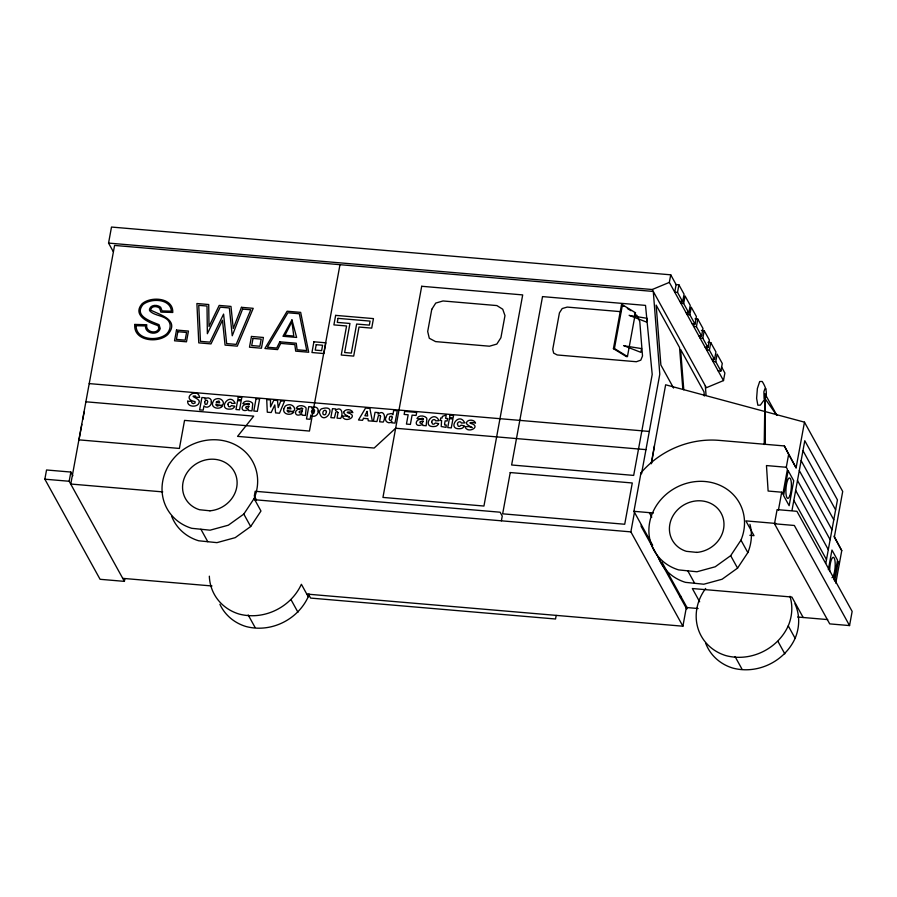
<?xml version="1.0" encoding="UTF-8"?>
<svg xmlns="http://www.w3.org/2000/svg" width="897" height="897" viewBox="0 0 897 897"><rect width="100%" height="100%" fill="white"/><g stroke="black" fill="none" stroke-linecap="round" stroke-linejoin="round"><path stroke-width="1.35" d="M764.21 444.531L764.984 393.761L776.802 415.188M651.502 463.547L654.44 445.854M124.874 578.733L124.391 581.368L100.072 579.294L44.85 479.189L46.543 469.983L70.863 472.057L72.881 475.724M113.235 251.564L108.559 243.087L111.497 227.053L670.732 274.818L676.114 284.584L674.723 292.153L677.515 292.388L682.673 301.74L679.881 301.504M124.391 581.368L69.17 481.263L70.863 472.057M79.059 439.496L81.84 424.359M82.804 419.471L84.195 411.891M339.985 264.682L309.454 431.053L184.547 420.39L179.4 448.444L78.891 439.855M501.378 520.821L502.253 516.067L500.122 512.209L255.185 491.287L254.311 496.041L256.441 499.887M556.185 615.432L555.535 618.997L310.586 598.075L308.467 594.218M613.425 348.653L621.464 304.89L622.462 304.778L635.48 312.75L627.452 356.524L626.454 356.636L613.425 348.653L614.423 348.541L627.452 356.524M614.423 348.541L622.462 304.778M108.559 243.087L652.22 289.518L706.376 387.706L723.498 380.575L669.341 282.387L670.732 274.818M652.68 545.32L633.932 511.324L640.996 472.809A85.989 77.736 -28.9 0 1 719.091 440.371L784.359 445.944L796.088 467.853L804.474 422.162L665.641 384.791L651.155 463.727M306.718 594.072L682.897 626.207L630.871 531.876L634.459 512.288M677.515 292.388L678.906 284.82L676.114 284.584M681.35 300.787L680.879 303.309L683.671 303.545L688.829 312.896L686.037 312.661M641.366 524.801L641.097 526.281L686.754 609.063L687.024 607.572L662.008 562.217M682.673 301.74L684.063 294.171L678.906 284.82M683.671 303.545L685.061 295.976L690.219 305.328L688.829 312.896M687.528 311.988L687.057 314.511L689.849 314.757L695.007 324.097L692.215 323.862M689.849 314.757L691.239 307.178L696.397 316.529L695.007 324.097M694.099 323.907L693.628 326.43L696.42 326.665L701.577 336.016L698.785 335.781M696.42 326.665L697.81 319.097L695.018 318.861M700.479 335.489L700.019 338.012L702.811 338.247L707.968 347.599L705.177 347.352M701.577 336.016L702.968 328.437L697.81 319.097M702.811 338.247L704.201 330.679L701.409 330.432M707.284 346.141L706.589 349.92L709.381 350.166L714.539 359.506L711.747 359.271M707.968 347.599L709.359 340.019L704.201 330.679M709.381 350.166L710.772 342.587L707.98 342.351M713.418 358.935L712.958 361.457L715.739 361.693L720.896 371.044L718.116 370.809M714.539 359.506L715.929 351.938L710.772 342.587M715.739 361.693L717.129 354.124L722.287 363.476L720.896 371.044M680.386 597.514L680.655 596.023M723.498 380.575L724.888 372.995L721.536 366.918M682.897 626.207L686.497 606.619M774.503 523.781L777.105 509.608L796.928 511.312L852.15 611.418L849.549 625.579L829.725 623.886L774.503 523.781L794.338 525.474L849.549 625.579M778.405 510.247L781.713 492.206L768.124 491.04L766.464 465.565L786.288 467.259L787.42 469.31L782.846 494.247L781.713 492.206M786.288 467.259L788.654 454.375L784.359 445.944M792.006 510.348L804.788 440.707L837.439 499.909L825.801 563.327M828.335 569.73L831.956 550.04L837.529 560.143L833.918 579.843M834.647 581.166L838.258 561.477L839.39 563.518M835.769 583.207L841.756 550.635L834.087 536.103M765.119 398.593C767.978 392.774 765.421 386.517 762.203 381.46L759.692 381.539L757.371 388.524L756.608 398.335L757.853 405.22L760.364 405.141L765.119 398.593L764.087 398.627L763.896 391.787L764.849 388.917L765.881 388.894M243.805 514.082L254.098 498.553A48.864 44.177 -28.9 0 0 227.928 441.795A48.864 44.177 -28.9 0 0 165.575 471.542A48.864 44.177 -28.9 0 0 191.745 528.311L210.066 530.183L228.343 525.193L243.805 514.082L250.678 526.539L235.216 537.651L216.939 542.64L198.618 540.768A48.864 44.177 -28.9 0 1 171.596 516.123M250.678 526.539L260.971 511.021L254.098 498.553M209.337 576.177A48.864 44.177 -28.9 0 0 239.028 614.03C263.808 620.646 290.763 607.504 301.381 584.283L308.254 596.74C297.625 619.962 270.681 633.103 245.901 626.487A48.864 44.177 -28.9 0 1 219.9 604.264M730.674 555.669L740.967 540.151A48.864 44.177 -28.9 0 0 714.797 483.382A48.864 44.177 -28.9 0 0 652.444 513.129A48.864 44.177 -28.9 0 0 678.614 569.898L696.935 571.77L715.212 566.781L730.674 555.669L737.547 568.126L722.085 579.238L703.809 584.227L685.487 582.355A48.864 44.177 -28.9 0 1 658.006 556.454M737.547 568.126L747.84 552.608A48.864 44.177 -28.9 0 0 749.937 524.319M705.67 588.454A48.864 44.177 -28.9 0 0 725.897 655.617C750.677 662.233 777.632 649.092 788.25 625.871A48.864 44.177 -28.9 0 0 789.977 596.281M705.748 643.429A48.864 44.177 -28.9 0 0 732.771 668.074C757.55 674.69 784.494 661.56 795.123 638.328A48.864 44.177 -28.9 0 0 794.944 603.782M652.22 289.518L669.341 282.387M634.482 312.874L635.48 312.75M620.814 311.663L567.207 307.088L562.195 308.546L559.436 312.862L552.743 349.303L553.662 353.115L557.216 354.965L636.365 361.726L640.794 360.157L642.51 355.986L639.785 321.507L636.881 315.34L634.74 314.387M89.218 383.602L649.293 431.446M85.877 401.789L253.716 416.13L237.548 436.379L374.161 448.04L395.644 428.25L645.963 449.632M633.932 511.324L653.408 512.983M775.983 523.456L745.867 520.888L754.029 535.666L749.881 535.307M44.85 479.189L69.17 481.263M162.738 491.892L70.785 484.032L114.581 245.43L653.285 291.447L659.8 374.195L641.534 473.773L640.996 472.809M254.692 499.741L630.871 531.876M687.024 607.572L698.101 608.525M797.635 617.024L827.707 619.592M122.811 578.363L211.984 585.976M629.784 315.553L647.118 318.312L646.434 322.045L629.122 315.296M624.222 345.838L641.557 348.597L640.873 352.342L623.572 345.592M621.464 304.89L623.83 306.337M627.384 308.512L630.939 310.698M776.701 415.289L765.018 398.604L765.354 444.037M804.474 422.162L842.709 491.466L834.322 537.157L841.756 550.635M802.961 450.664L835.612 509.855M801.133 460.61L833.784 519.8M799.305 470.555L831.968 529.757M788.654 454.375L796.088 467.853M797.489 480.5L830.14 539.702M795.661 490.446L828.312 549.648M793.834 500.403L826.485 559.593M803.174 617.495L791.883 597.032L692.349 588.533L699.66 601.775M673.569 388.042L660.876 365.023L656.144 305.092L679.545 347.509L682.841 389.309M740.967 540.151L747.84 552.608M788.25 625.871L795.123 638.328M777.957 641.4L784.83 653.857M687.775 570.828L694.648 583.297M735.058 656.559L741.931 669.016M649.271 512.635L651.783 517.177M291.088 599.801L297.961 612.259M200.906 529.241L207.779 541.698M248.189 614.972L255.062 627.429M705.311 385.777L706.074 395.431M704.324 396.026L703.999 391.843L680.599 349.438L683.794 389.847M309.252 594.139A48.864 44.177 -28.9 0 1 308.254 596.74M829.714 571.568A10.293 2.613 -85.1 0 1 832.427 557.811A10.293 2.613 -85.1 0 1 835.197 565.267A10.293 2.613 -85.1 0 1 832.001 577.724M134.808 324.434C133.081 341.23 158.489 343.753 167.896 334.424C180.073 319.937 160.271 315.026 150.875 310.183L150.808 309.286C151.974 305.642 157.222 306.135 159.644 308.164L160.911 312.122L172.762 312.47C173.513 297.378 150.517 296.032 141.939 303.915C131.926 315.677 149.137 322.707 158.029 325.589L158.904 328.392C156.639 334.861 145.112 331.8 146.772 324.736L134.808 324.434M136.097 325.712C135.974 340.412 158.5 341.667 166.932 333.639A11.93 10.786 -28.9 0 0 170.127 324.938C168.546 314.746 154.957 317.011 149.586 310.654L149.485 309.185C150.786 304.408 157.491 304.498 160.675 307.267L162.088 310.911L171.417 311.181C170.52 298.365 150.561 298.039 142.892 304.7C133.608 316.159 151.257 321.44 159.049 324.692L160.227 328.504C158.164 335.983 144.776 333.976 145.527 325.947L136.097 325.712M187.664 401.239C186.991 407.821 199.526 407.765 199.269 401.318C199.089 398.38 188.325 395.667 195.546 396.026L195.938 397.293L199.695 397.405C197.362 386.461 180.387 398.941 195.019 401.598L195.098 402.966L193.304 403.616L191.98 403.078L191.453 401.329L187.664 401.239M343.663 412.261C343.237 415.019 355.167 419.045 346.13 416.073L342.564 416.096L342.654 416.724A3.319 3.005 -28.9 0 0 343.573 418.204C347.094 421.915 356.714 416.623 350.088 413.573C343.282 411.869 350.379 411.544 352.846 412.642C351.994 408.853 344.818 408.617 343.663 412.261M466.35 422.745C465.913 425.503 477.854 429.528 468.817 426.557L465.24 426.58L465.33 427.196A3.319 3.005 -28.9 0 0 466.261 428.676C469.781 432.399 479.402 427.107 472.775 424.057C465.969 422.352 473.067 422.016 475.533 423.115C474.67 419.325 467.505 419.101 466.35 422.745M444.576 424.012L444.744 425.021L446.235 424.999L446.067 427.387L441.201 426.501L441.604 420.547L440.304 420.435L440.763 417.924L442.064 418.036L442.367 416.399L446.235 414.941L445.618 418.338L447.558 418.507L447.098 421.018L445.159 420.85L444.576 424.012M227.872 404.412L228.645 406.61L230.036 406.79L231.516 405.579L234.812 406.229L234.263 407.148A4.407 3.98 -28.9 0 1 231.74 408.942C216.11 411.476 229.34 390.946 235.171 403.28L231.762 403.426C231.325 401.082 227.715 402.293 227.872 404.412M431.715 421.825L432.489 424.023L433.879 424.203L435.359 422.992L438.655 423.642L438.106 424.561A4.407 3.98 -28.9 0 1 435.583 426.355C419.953 428.889 433.184 408.359 439.014 420.693L435.606 420.839C435.168 418.495 431.558 419.706 431.715 421.825M457.425 424.023L458.199 426.221L459.589 426.4L461.069 425.189L464.366 425.84L463.827 426.759A4.407 3.98 -28.9 0 1 461.293 428.542C445.663 431.076 458.894 410.546 464.724 422.891L461.316 423.036C460.879 420.693 457.268 421.904 457.425 424.023M212.477 402.988C211.311 408.471 219.911 409.907 222.579 406.016L219.148 405.41L217.399 406.083L216.166 405.388L215.93 404.121C227.636 409.178 223.846 396.53 216.323 398.873A4.631 4.182 -28.9 0 0 213.755 400.354L212.477 402.988M249.209 404.042L249.187 404.581C240.015 402.461 239.69 414.078 248.491 409.469L248.671 410.602L251.99 410.882L252.618 404.995A4.227 3.823 -28.9 0 0 252.405 403C250.196 400.567 244.343 400.084 242.807 403.605L246.126 404.244L248.177 403.336L249.209 404.042M283.721 409.066C282.555 414.56 291.144 415.995 293.824 412.104L290.393 411.499L288.632 412.172L287.399 411.476L287.163 410.209C298.869 415.266 295.079 402.618 287.556 404.962A4.631 4.182 -28.9 0 0 284.988 406.442L283.721 409.066M302.648 408.606L302.614 409.144C293.454 407.025 293.117 418.641 301.919 414.033L302.098 415.165L305.417 415.446L306.045 409.559A4.227 3.823 -28.9 0 0 305.832 407.563C303.635 405.13 297.77 404.659 296.234 408.169L299.553 408.808L301.605 407.9L302.648 408.606M392.325 417.374L391.518 419.931A1.48 1.334 -28.9 0 1 389.724 420.177L389.119 419.067L389.903 416.477L391.653 416.253L392.325 417.374M423.373 418.91L423.339 419.46C414.179 417.34 413.842 428.957 422.644 424.348L422.823 425.47L426.153 425.761L426.781 419.874A4.227 3.823 -28.9 0 0 426.568 417.879C424.359 415.446 418.495 414.963 416.97 418.484L420.289 419.123L422.33 418.215L423.373 418.91M204.606 402.316L205.234 404.368L206.983 404.143L207.768 401.553L207.151 400.454A1.469 1.334 -28.9 0 0 205.368 400.69L204.606 402.316M311.483 411.454L312.1 413.495L313.849 413.27L314.634 410.68L314.017 409.581A1.469 1.334 -28.9 0 0 312.234 409.817L311.483 411.454M326.474 411.656L325.589 414.448L324.232 414.907L323.077 414.223C322.236 412.542 323.604 409.458 325.757 410.434L326.474 411.656M338.012 412.508L337.059 418.148L340.613 418.451C343.641 414.055 341.544 405.422 335.523 410.411L335.792 408.965L332.495 408.673L330.847 417.621L334.39 417.924L335.893 411.97L337.025 411.588L338.012 412.508M380.563 416.141L379.61 421.781L383.165 422.083C386.181 417.688 384.084 409.066 378.063 414.055L378.332 412.598L375.036 412.317L373.399 421.254L376.931 421.556L378.433 415.603L379.566 415.221L380.563 416.141M319.354 412.127C323.29 428.553 339.84 403.134 321.406 408.875A4.72 4.272 -28.9 0 0 319.624 411.151L319.354 412.127M211.333 401.979C211.782 405.792 206.725 409.167 203.978 405.904L203.193 410.164L199.627 409.862L201.892 397.517L205.2 397.808L204.953 399.131C207.196 396.396 212.006 398.38 211.333 401.979M318.2 411.106C318.648 414.919 313.591 418.294 310.844 415.031L310.07 419.291L306.494 418.989L308.759 406.655L312.066 406.935L311.831 408.258C314.073 405.522 318.872 407.507 318.2 411.106M385.665 417.666C384.241 421.489 389.242 424.662 391.922 421.489L391.686 422.812L394.994 423.092L397.259 410.759L393.682 410.456L392.897 414.728A3.532 3.196 -28.9 0 0 391.182 413.551L387.392 414.358L385.665 417.666M176.507 330.051L174.534 340.793L186.475 341.813L188.448 331.071L176.507 330.051M177.819 331.722L176.406 339.402L185.163 340.154L186.576 332.462L177.819 331.722M237.627 400.578L235.989 409.514L239.533 409.817L241.17 400.881L237.627 400.578M238.254 397.169L237.828 399.501L241.371 399.804L241.798 397.472L238.254 397.169M251.463 336.453L249.489 347.195L261.431 348.215L263.404 337.474L251.463 336.453M253.01 338.416L251.698 345.558L259.883 346.253L261.195 339.111L253.01 338.416M248.861 406.307C247.964 411.375 242.19 406.061 248.861 406.307M256.06 398.694L253.795 411.039L257.338 411.342L259.603 398.997L256.06 398.694M313.916 341.791L311.954 352.532L323.895 353.553L325.869 342.811L313.916 341.791M302.3 410.871C301.392 415.939 295.618 410.624 302.3 410.871M316.215 344.695L315.217 350.099L321.608 350.649L322.595 345.244L316.215 344.695M335.646 315.374L333.897 324.893L346.578 325.981L341.252 355.033L353.687 356.098L359.013 327.046L371.706 328.123L373.455 318.603L335.646 315.374M338.012 318.368L337.272 322.393L349.953 323.469L344.627 352.532L351.321 353.104L356.647 324.041L369.34 325.129L370.08 321.104L338.012 318.368M421.702 286.278L382.952 497.42L483.943 506.043L522.693 294.911L421.702 286.278M404.693 411.387L404.132 414.436L408.157 414.784L406.442 424.079L410.389 424.416L412.093 415.12L416.107 415.457L416.668 412.418L404.693 411.387M431.76 309.33L427.69 331.486L429.293 338.27L435.572 341.6L489.448 346.208L496.826 344.078L500.907 337.743L504.977 315.621L502.735 309.23L496.882 305.574L443.017 300.966L435.751 303.074L431.76 309.33M423.025 421.186C422.128 426.254 416.354 420.928 423.025 421.186M449.375 418.664L447.738 427.6L451.281 427.903L452.918 418.966L449.375 418.664M450.002 415.266L449.576 417.598L453.12 417.901L453.546 415.569L450.002 415.266M510.236 472.551L502.656 513.824L624.716 524.252L632.284 482.978L510.236 472.551M542.528 296.604L511.626 464.994L633.674 475.41L652.209 374.453L645.515 305.395L542.528 296.604M788.149 470.633L783.574 495.57L789.147 505.684L793.722 480.736L788.149 470.633M280.839 400.813L278.216 407.597L277.509 400.522L273.787 400.208L270.546 406.946L270.468 399.927L266.723 399.602L267.295 412.194L271.152 412.519L274.807 404.939L275.614 412.9L279.483 413.225L284.562 401.127L280.839 400.813M241.461 307.323L233.254 328.526L230.966 306.426L219.193 305.417L209.012 326.486L208.721 304.532L196.903 303.522L198.775 342.867L210.974 343.91L222.467 320.218L225.069 345.11L237.268 346.152L253.223 308.333L241.461 307.323M242.582 309.084L232.245 335.781L229.363 307.951L220.202 307.166L207.364 333.706L207.005 306.045L198.742 305.339L200.457 341.342L209.976 342.161L223.588 314.096L226.672 343.585L236.191 344.392L250.79 309.779L242.582 309.084M216.513 401.8L216.233 402.484L219.72 402.787L218.969 400.948L216.513 401.8M287.746 407.877L287.477 408.572L290.964 408.864L290.213 407.036L287.746 407.877M363.52 418.338L362.523 420.323L358.497 419.975L365.561 408.045L369.856 408.415L372.378 421.164L368.252 420.816L367.994 418.72L363.52 418.338M279.842 341.824L276.713 348.025L267.384 347.229L287.892 312.784L299.329 313.759L306.763 350.592L297.098 349.763L296.257 343.226L279.842 341.824M280.716 343.394L277.588 349.595L264.895 348.507L287.096 311.225L300.663 312.38L308.714 352.252L295.685 351.142L294.844 344.605L280.716 343.394M367.075 411.431L364.866 415.748L367.669 415.984L367.075 411.431M291.895 321.788L284.954 335.287L293.79 336.039L291.895 321.788M291.94 319.915L282.97 336.274L296.638 337.44L291.94 319.915M696.834 552.395L686.384 551.33A27.885 25.217 -28.9 0 1 677.313 510.068A27.885 25.217 -28.9 0 1 721.861 514.631A27.885 25.217 -28.9 0 1 696.834 552.395M209.965 510.808L199.515 509.731A27.885 25.217 -28.9 0 1 190.444 468.481A27.885 25.217 -28.9 0 1 234.992 473.044A27.885 25.217 -28.9 0 1 209.965 510.808M789.618 496.243A10.293 2.613 -85.1 0 0 790.392 478.65A10.293 2.613 -85.1 0 0 785.94 489.571A10.293 2.613 -85.1 0 0 789.618 496.243"/></g></svg>
